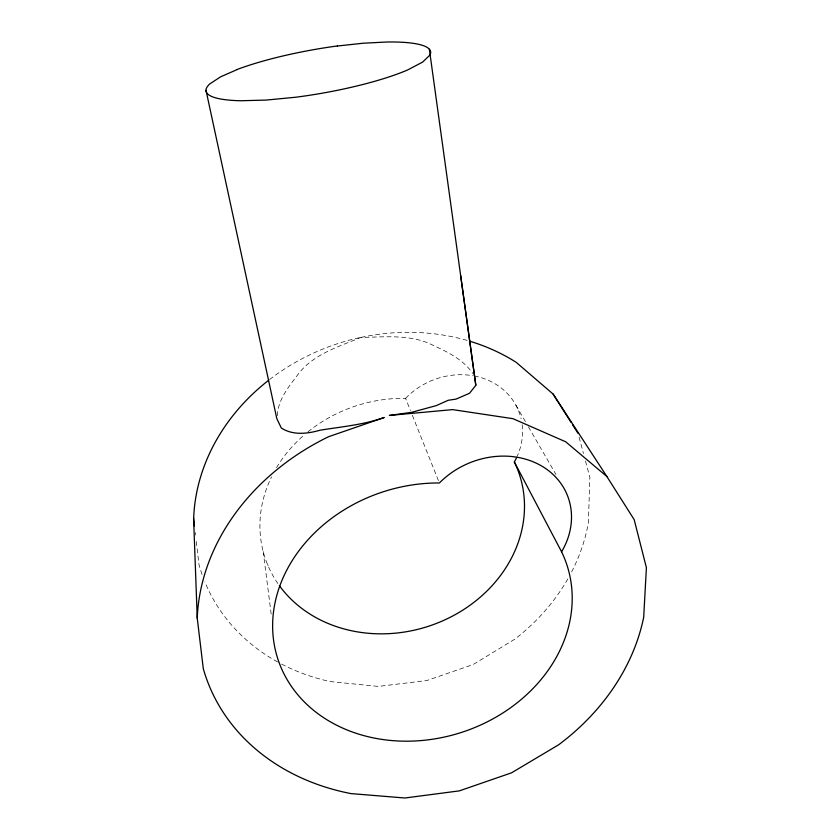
<?xml version="1.0" encoding="UTF-8"?>
<svg xmlns="http://www.w3.org/2000/svg" width="840" height="840" viewBox="0 0 840 840"><rect width="100%" height="100%" fill="white"/><g stroke="black" fill="none" stroke-linecap="round" stroke-linejoin="round"><path stroke-width="0.63" stroke-dasharray="4.2 3.15" d="M277.252 415.706C277.998 399.116 289.506 385.686 299.082 373.034C314.401 353.724 339.308 346.51 361.084 337.355C383.45 337.166 407.243 334.352 428.411 343.13C444.538 350.595 462.399 358.229 472.742 373.422M267.635 564.764L268.159 565.635M515.938 405.248L525.788 422.289M528.413 426.825L555.996 474.527M307.933 431.834A133.844 115.993 -17.7 0 1 405.573 398.349L410.403 410.435M412.335 415.275L438.428 480.554M579.086 437.189L583.453 453.495M585.48 461.013L589.848 477.309L588.409 522.575A200.844 174.279 -17.8 0 1 570.938 573.206M263.193 551.544L271.435 616.067M195.237 532.518L195.541 535.08M196.287 541.496L198.975 564.564A200.728 174.174 -17.8 0 0 202.524 575.757M567.819 578.907A200.844 174.279 -17.8 0 1 514.742 639.219L473.12 664.545L426.772 680.558L378.315 686.417L330.33 681.587A200.728 174.174 -17.8 0 1 278.764 662.582M269.556 379.554A201.054 174.458 -17.8 0 1 361.084 337.323M361.095 337.386A201.338 174.689 -17.8 0 1 468.248 340.746M522.155 424.767A69.206 61.173 -24.1 0 1 517.198 456.267M405.573 398.349A69.206 61.173 -24.1 0 1 473.088 375.753M474.306 375.974A69.206 61.173 -24.1 0 1 521.105 418.803M277.893 583.569A133.844 115.993 -17.7 0 1 271.562 476.826M276.507 467.691A133.844 115.993 -17.7 0 1 304.017 435.11M277.631 661.962A200.728 174.174 -17.8 0 1 204.866 581.879"/><path stroke-width="1.26" d="M429.356 49.235L475.829 385.308L469.55 393.267L456.026 399.105L448.235 400.27L436.286 405.605L411.81 412.282L389.351 415.443L452.624 409.616L512.967 418.688L565.677 441.777L606.858 476.501L634.169 519.614L646.401 567.651L643.702 617.159A228.165 190.208 -18 0 1 558.579 744.828L511.518 772.832L459.354 790.871L404.933 798L351.078 793.611A228.029 190.103 -17.9 0 1 203.291 668.672L197.243 618.188L193.599 518.417L194.492 526.113M237.237 69.531L220.553 76.85L209.748 83.948A114.177 22.186 -10 0 0 240.734 100.748L266.112 100.086L295.701 97.23A114.167 22.176 -10 0 0 407.683 69.93L422.667 62.066L429.986 54.999A114.083 22.166 -10 0 0 387.156 42L363.447 43.197L337.344 46.022M606.858 476.501L553.119 394.076L516.201 362.334A201.338 174.689 -17.8 0 0 469.466 341.103M553.119 394.076L571.137 422.499M572.523 424.683L578.077 433.43M516.673 457.422A69.206 61.173 -24.1 0 1 514.332 461.969L561.593 551.807A151.988 126.514 -17.8 0 1 454.293 734.58A151.988 126.514 -17.8 0 1 272.822 632.363A151.988 126.514 -17.8 0 1 439.394 482.969A78.813 67.095 -23.5 0 1 540.719 465.465A78.813 67.095 -23.5 0 1 561.593 551.807M206.01 90.353L276.822 418.645L281.327 428.032C292.845 435.519 307.44 433.829 320.03 430.217C341.481 426.72 363.447 424.872 384.216 417.501L328.629 436.695A228.564 190.543 -18 0 0 197.243 618.188M460.614 275.31L475.829 385.308M237.164 69.468A114.167 22.176 -10 0 1 337.26 45.969M514.332 461.969A133.844 115.993 -17.7 0 1 452.34 616.182A133.844 115.993 -17.7 0 1 279.353 585.638M193.662 518.417A201.054 174.458 -17.8 0 1 268.548 380.342"/></g></svg>
